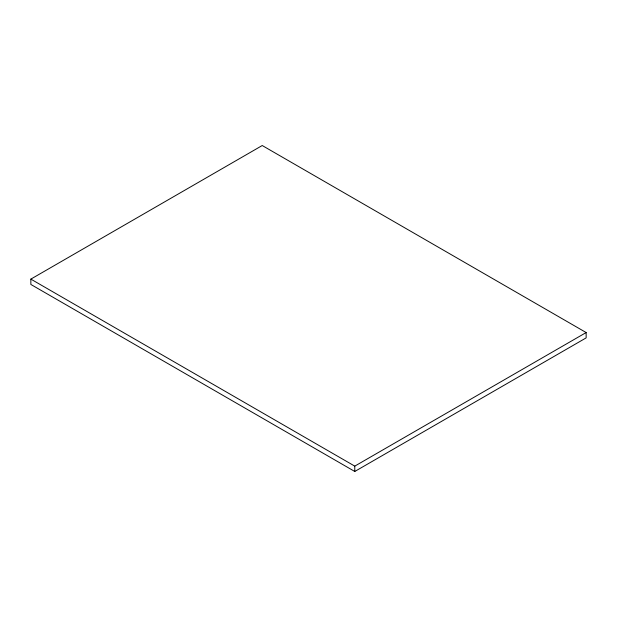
<?xml version="1.0" encoding="UTF-8"?>
<svg xmlns="http://www.w3.org/2000/svg" width="617" height="617" viewBox="0 0 617 617"><rect width="100%" height="100%" fill="white"/><g stroke="black" fill="none" stroke-linecap="round" stroke-linejoin="round"><path stroke-width="0.93" d="M30.85 279.115L262.225 145.527L586.15 332.548L586.15 337.885L354.775 471.473L30.85 284.452L30.85 279.115L354.775 466.128L586.15 332.548M354.775 466.128L354.775 471.473"/></g></svg>
